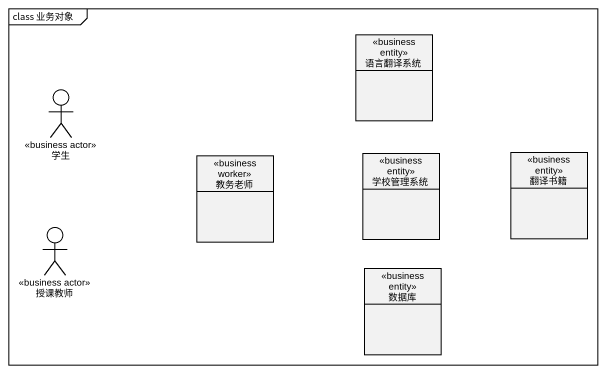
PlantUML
@startuml
mainframe class 业务对象
allowmixing
hide circle
hide empty members
class 语言翻译系统 <<business entity>>
actor 学生 <<business actor>>
class 教务老师 <<business worker>>
class 学校管理系统 <<business entity>>
class 翻译书籍 <<business entity>>
actor 授课教师 <<business actor>>
class 数据库 <<business entity>>
@enduml
